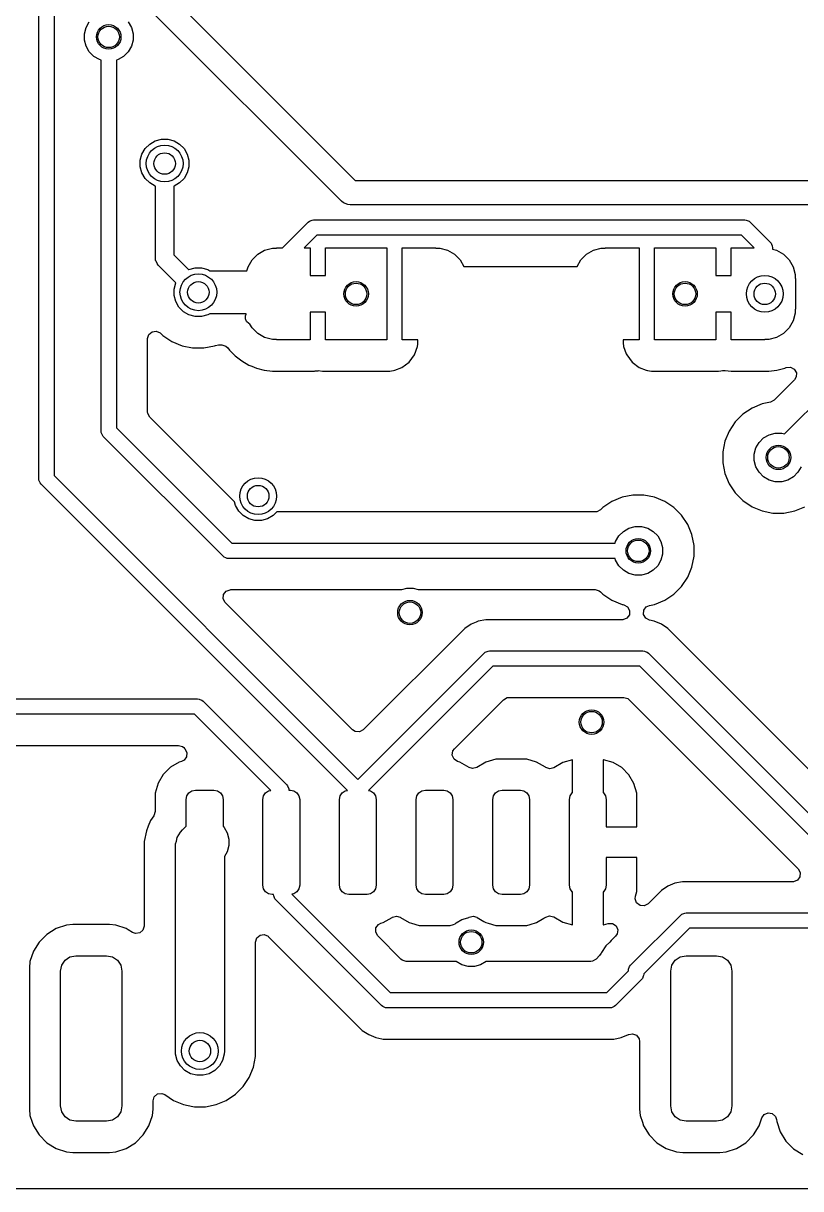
# Model space of a CAD drawing. Header units: inches. Extents: x -2.18 to 1.8, y 0.44 to 2.81.
# Drawn here: x 0.225 to 0.724, y 0.435 to 1.184 of the extents above; entities that cross this region are included whole.
import ezdxf

# ---------------------------------------------------------------- set-up
doc = ezdxf.new("R2010")
doc.units = ezdxf.units.IN
doc.header["$MEASUREMENT"] = 0
doc.layers.add('BLACK', color=250, linetype='CONTINUOUS')

msp = doc.modelspace()

# ---------------------------------------------------------------- linework, layer by layer
at = {"layer": 'BLACK', "linetype": 'CONTINUOUS'}
for p, q in [((0.23508, 0.8913), (0.23508, 1.30536)), ((0.24492, 1.3074), (0.24492, 0.89334)), ((0.31624, 1.20489), (0.43826, 1.08287)), ((0.42943, 1.06943), (0.30511, 1.19376)), ((0.26545, 1.18103), (0.26751, 1.18459)), ((0.29249, 1.18459), (0.29455, 1.18103)), ((0.26439, 1.17706), (0.26545, 1.18103)), ((0.26439, 1.17294), (0.26439, 1.17706)), ((0.29455, 1.18103), (0.29561, 1.17706)), ((0.29561, 1.17706), (0.29561, 1.17294)), ((0.26545, 1.16897), (0.26439, 1.17294)), ((0.26751, 1.16541), (0.26545, 1.16897)), ((0.29455, 1.16897), (0.29249, 1.16541)), ((0.29561, 1.17294), (0.29455, 1.16897)), ((0.27041, 1.16251), (0.26751, 1.16541)), ((0.27397, 1.16045), (0.27041, 1.16251)), ((0.27508, 1.16015), (0.27397, 1.16045)), ((0.27508, 0.92193), (0.27508, 1.16015)), ((0.28603, 1.16045), (0.28492, 1.16015)), ((0.28492, 1.16015), (0.28492, 0.92397)), ((0.28959, 1.16251), (0.28603, 1.16045)), ((0.29249, 1.16541), (0.28959, 1.16251)), ((0.30632, 1.10619), (0.30988, 1.10825)), ((0.30988, 1.10825), (0.31385, 1.10931)), ((0.31385, 1.10931), (0.31796, 1.10931)), ((0.31796, 1.10931), (0.32193, 1.10825)), ((0.32193, 1.10825), (0.32549, 1.10619)), ((0.30136, 1.09973), (0.30341, 1.10329)), ((0.30341, 1.10329), (0.30632, 1.10619)), ((0.32549, 1.10619), (0.3284, 1.10329)), ((0.3284, 1.10329), (0.33045, 1.09973)), ((0.30029, 1.09576), (0.30136, 1.09973)), ((0.30029, 1.09165), (0.30029, 1.09576)), ((0.33045, 1.09973), (0.33152, 1.09576)), ((0.33152, 1.09576), (0.33152, 1.09165)), ((0.30136, 1.08767), (0.30029, 1.09165)), ((0.30341, 1.08411), (0.30136, 1.08767)), ((0.33045, 1.08767), (0.3284, 1.08411)), ((0.33152, 1.09165), (0.33045, 1.08767)), ((0.30632, 1.08121), (0.30341, 1.08411)), ((0.30988, 1.07915), (0.30632, 1.08121)), ((0.31, 1.07912), (0.30988, 1.07915)), ((0.31, 1.03268), (0.31, 1.07912)), ((0.32193, 1.07915), (0.32181, 1.07912)), ((0.32181, 1.07912), (0.32181, 1.03512)), ((0.32549, 1.08121), (0.32193, 1.07915)), ((0.3284, 1.08411), (0.32549, 1.08121)), ((0.43826, 1.08287), (0.7473, 1.08287)), ((0.43063, 1.06845), (0.42943, 1.06943)), ((0.43346, 1.06728), (0.43063, 1.06845)), ((0.435, 1.06713), (0.43346, 1.06728)), ((0.7473, 1.06713), (0.435, 1.06713)), ((0.39158, 1.03953), (0.40806, 1.056)), ((0.40806, 1.056), (0.4088, 1.05661)), ((0.4088, 1.05661), (0.41058, 1.05735)), ((0.41058, 1.05735), (0.41154, 1.05744)), ((0.41154, 1.05744), (0.68839, 1.05744)), ((0.68839, 1.05744), (0.68935, 1.05735)), ((0.68935, 1.05735), (0.68935, 1.05735)), ((0.68935, 1.05735), (0.68987, 1.05713)), ((0.68987, 1.05713), (0.69112, 1.05661)), ((0.69112, 1.05661), (0.69112, 1.05661)), ((0.69112, 1.05661), (0.69187, 1.056)), ((0.69187, 1.056), (0.70466, 1.0432)), ((0.41357, 1.0476), (0.4055, 1.03953)), ((0.68635, 1.0476), (0.41357, 1.0476)), ((0.69442, 1.03953), (0.68635, 1.0476)), ((0.70466, 1.0432), (0.70527, 1.04246)), ((0.70527, 1.04246), (0.70527, 1.04246)), ((0.70527, 1.04246), (0.7055, 1.04191)), ((0.7055, 1.04191), (0.70598, 1.04074)), ((0.70598, 1.04074), (0.70601, 1.04068)), ((0.70601, 1.04068), (0.7061, 1.03972)), ((0.32181, 1.03512), (0.33142, 1.02551)), ((0.37202, 1.03183), (0.37565, 1.03546)), ((0.37565, 1.03546), (0.3801, 1.03803)), ((0.3801, 1.03803), (0.38507, 1.03936)), ((0.38507, 1.03936), (0.38764, 1.03936)), ((0.38764, 1.03936), (0.38764, 1.03953)), ((0.38764, 1.03953), (0.39158, 1.03953)), ((0.4055, 1.03953), (0.40929, 1.03953)), ((0.40929, 1.03953), (0.40929, 1.02181)), ((0.41913, 1.02181), (0.41913, 1.03953)), ((0.41913, 1.03953), (0.4585, 1.03953)), ((0.4585, 1.03953), (0.4585, 0.98047)), ((0.46835, 0.98047), (0.46835, 1.03953)), ((0.46835, 1.03953), (0.49, 1.03953)), ((0.49, 1.03953), (0.49, 1.03936)), ((0.49, 1.03936), (0.49257, 1.03936)), ((0.49257, 1.03936), (0.49753, 1.03803)), ((0.49753, 1.03803), (0.50198, 1.03546)), ((0.50198, 1.03546), (0.50562, 1.03183)), ((0.5832, 1.03183), (0.58684, 1.03546)), ((0.58684, 1.03546), (0.59129, 1.03803)), ((0.59129, 1.03803), (0.59625, 1.03936)), ((0.59625, 1.03936), (0.59882, 1.03936)), ((0.59882, 1.03936), (0.59882, 1.03953)), ((0.59882, 1.03953), (0.62047, 1.03953)), ((0.62047, 1.03953), (0.62047, 0.98047)), ((0.63031, 0.98047), (0.63031, 1.03953)), ((0.63031, 1.03953), (0.66969, 1.03953)), ((0.66969, 1.03953), (0.66969, 1.02181)), ((0.67953, 1.02181), (0.67953, 1.03953)), ((0.67953, 1.03953), (0.69442, 1.03953)), ((0.7061, 1.03972), (0.7061, 1.03873)), ((0.7061, 1.03873), (0.70871, 1.03803)), ((0.70871, 1.03803), (0.71316, 1.03546)), ((0.71316, 1.03546), (0.7168, 1.03183)), ((0.31011, 1.03153), (0.31, 1.03268)), ((0.31037, 1.0309), (0.31011, 1.03153)), ((0.311, 1.0294), (0.31037, 1.0309)), ((0.31173, 1.0285), (0.311, 1.0294)), ((0.32307, 1.01716), (0.31173, 1.0285)), ((0.33142, 1.02551), (0.33153, 1.02557)), ((0.33153, 1.02557), (0.3355, 1.02664)), ((0.3355, 1.02664), (0.33961, 1.02664)), ((0.33961, 1.02664), (0.34359, 1.02557)), ((0.34359, 1.02557), (0.34492, 1.0248)), ((0.36876, 1.0248), (0.36945, 1.02738)), ((0.36945, 1.02738), (0.37202, 1.03183)), ((0.50562, 1.03183), (0.50807, 1.02758)), ((0.50807, 1.02758), (0.58075, 1.02758)), ((0.58075, 1.02758), (0.5832, 1.03183)), ((0.7168, 1.03183), (0.71937, 1.02738)), ((0.71937, 1.02738), (0.7207, 1.02241)), ((0.34492, 1.0248), (0.36876, 1.0248)), ((0.40929, 1.02181), (0.41913, 1.02181)), ((0.66969, 1.02181), (0.67953, 1.02181)), ((0.7207, 1.02241), (0.7207, 1.01984)), ((0.7207, 1.01984), (0.72087, 1.01984)), ((0.72087, 1.01984), (0.72087, 1.00016)), ((0.32195, 1.01308), (0.32301, 1.01705)), ((0.32195, 1.00897), (0.32195, 1.01308)), ((0.32301, 1.01705), (0.32307, 1.01716)), ((0.32301, 1.005), (0.32195, 1.00897)), ((0.32507, 1.00144), (0.32301, 1.005)), ((0.32797, 0.99853), (0.32507, 1.00144)), ((0.33153, 0.99647), (0.32797, 0.99853)), ((0.3355, 0.99541), (0.33153, 0.99647)), ((0.33961, 0.99541), (0.3355, 0.99541)), ((0.34359, 0.99647), (0.33961, 0.99541)), ((0.34492, 0.99724), (0.34359, 0.99647)), ((0.36821, 0.99724), (0.34492, 0.99724)), ((0.36781, 0.99596), (0.36826, 0.99705)), ((0.36781, 0.99404), (0.36781, 0.99596)), ((0.36826, 0.99705), (0.36821, 0.99724)), ((0.41913, 0.99819), (0.40929, 0.99819)), ((0.40929, 0.99819), (0.40929, 0.98047)), ((0.41913, 0.98047), (0.41913, 0.99819)), ((0.67953, 0.99819), (0.66969, 0.99819)), ((0.66969, 0.99819), (0.66969, 0.98047)), ((0.67953, 0.98047), (0.67953, 0.99819)), ((0.7207, 0.99759), (0.71937, 0.99262)), ((0.72087, 1.00016), (0.7207, 1.00016)), ((0.7207, 1.00016), (0.7207, 0.99759)), ((0.36855, 0.99227), (0.36781, 0.99404)), ((0.3699, 0.99091), (0.36855, 0.99227)), ((0.37061, 0.99062), (0.3699, 0.99091)), ((0.37202, 0.98817), (0.37061, 0.99062)), ((0.37565, 0.98454), (0.37202, 0.98817)), ((0.7168, 0.98817), (0.71316, 0.98454)), ((0.71937, 0.99262), (0.7168, 0.98817)), ((0.30494, 0.98127), (0.30572, 0.98391)), ((0.30494, 0.93428), (0.30494, 0.98127)), ((0.30572, 0.98391), (0.30779, 0.98571)), ((0.30779, 0.98571), (0.31052, 0.9861)), ((0.31052, 0.9861), (0.31302, 0.98496)), ((0.31302, 0.98496), (0.31327, 0.98472)), ((0.31327, 0.98472), (0.31476, 0.98324)), ((0.31476, 0.98324), (0.31476, 0.98324)), ((0.31476, 0.98324), (0.32062, 0.97933)), ((0.3801, 0.98197), (0.37565, 0.98454)), ((0.38507, 0.98064), (0.3801, 0.98197)), ((0.38764, 0.98064), (0.38507, 0.98064)), ((0.38764, 0.98047), (0.38764, 0.98064)), ((0.40929, 0.98047), (0.38764, 0.98047)), ((0.4585, 0.98047), (0.41913, 0.98047)), ((0.47852, 0.98047), (0.46835, 0.98047)), ((0.47852, 0.97856), (0.47852, 0.98047)), ((0.62047, 0.98047), (0.6103, 0.98047)), ((0.6103, 0.98047), (0.6103, 0.97856)), ((0.66969, 0.98047), (0.63031, 0.98047)), ((0.70118, 0.98047), (0.67953, 0.98047)), ((0.70375, 0.98064), (0.70118, 0.98064)), ((0.70118, 0.98064), (0.70118, 0.98047)), ((0.70871, 0.98197), (0.70375, 0.98064)), ((0.71316, 0.98454), (0.70871, 0.98197)), ((0.32062, 0.97933), (0.32062, 0.97933)), ((0.32062, 0.97933), (0.32062, 0.97933)), ((0.32062, 0.97933), (0.32713, 0.97663)), ((0.32713, 0.97663), (0.33374, 0.97531)), ((0.33374, 0.97531), (0.33404, 0.97526)), ((0.33404, 0.97526), (0.33404, 0.97526)), ((0.33404, 0.97526), (0.33404, 0.97526)), ((0.33404, 0.97526), (0.34108, 0.97526)), ((0.34108, 0.97526), (0.34799, 0.97663)), ((0.34108, 0.97526), (0.34108, 0.97526)), ((0.34799, 0.97663), (0.34853, 0.97685)), ((0.34853, 0.97685), (0.3504, 0.97722)), ((0.3504, 0.97722), (0.35254, 0.97722)), ((0.35254, 0.97722), (0.35518, 0.97645)), ((0.35518, 0.97645), (0.35641, 0.97531)), ((0.35641, 0.97531), (0.35759, 0.97378)), ((0.35759, 0.97378), (0.35759, 0.97378)), ((0.35759, 0.97378), (0.35759, 0.97378)), ((0.35759, 0.97378), (0.36126, 0.97011)), ((0.47626, 0.97078), (0.47827, 0.97617)), ((0.47827, 0.97617), (0.47844, 0.97778)), ((0.47844, 0.97778), (0.47852, 0.97856)), ((0.47852, 0.97856), (0.47852, 0.97856)), ((0.6103, 0.97856), (0.61055, 0.97617)), ((0.61055, 0.97617), (0.61055, 0.97617)), ((0.61055, 0.97617), (0.61228, 0.97155)), ((0.36126, 0.97011), (0.36126, 0.97011)), ((0.36126, 0.97011), (0.36544, 0.9669)), ((0.36544, 0.9669), (0.36544, 0.9669)), ((0.36544, 0.9669), (0.36544, 0.9669)), ((0.36544, 0.9669), (0.36544, 0.9669)), ((0.36544, 0.9669), (0.36993, 0.96431)), ((0.4682, 0.96272), (0.47281, 0.96617)), ((0.47281, 0.96617), (0.47626, 0.97078)), ((0.61228, 0.97155), (0.61256, 0.97078)), ((0.61256, 0.97078), (0.61601, 0.96617)), ((0.61601, 0.96617), (0.62062, 0.96272)), ((0.36993, 0.96431), (0.36993, 0.96431)), ((0.36993, 0.96431), (0.37191, 0.96349)), ((0.37191, 0.96349), (0.37481, 0.96229)), ((0.37481, 0.96229), (0.37981, 0.96094)), ((0.37981, 0.96094), (0.38505, 0.96026)), ((0.38505, 0.96026), (0.38505, 0.96026)), ((0.38505, 0.96026), (0.40929, 0.96026)), ((0.40929, 0.96026), (0.41217, 0.96046)), ((0.41217, 0.96046), (0.41258, 0.96058)), ((0.41258, 0.96058), (0.41452, 0.96064)), ((0.41452, 0.96064), (0.41453, 0.96074)), ((0.41453, 0.96074), (0.41722, 0.96045)), ((0.41722, 0.96045), (0.41722, 0.96045)), ((0.41722, 0.96045), (0.46042, 0.96045)), ((0.46042, 0.96045), (0.46148, 0.96057)), ((0.46042, 0.96045), (0.46042, 0.96045)), ((0.46148, 0.96057), (0.4628, 0.96071)), ((0.4628, 0.96071), (0.46281, 0.96071)), ((0.46281, 0.96071), (0.46361, 0.96101)), ((0.46361, 0.96101), (0.4682, 0.96272)), ((0.62062, 0.96272), (0.62516, 0.96103)), ((0.62516, 0.96103), (0.62601, 0.96071)), ((0.62601, 0.96071), (0.62602, 0.96071)), ((0.62602, 0.96071), (0.62709, 0.96059)), ((0.62709, 0.96059), (0.6284, 0.96045)), ((0.6284, 0.96045), (0.6284, 0.96045)), ((0.6284, 0.96045), (0.6716, 0.96045)), ((0.6716, 0.96045), (0.67309, 0.96061)), ((0.6716, 0.96045), (0.6716, 0.96045)), ((0.67309, 0.96061), (0.67398, 0.96071)), ((0.67398, 0.96071), (0.67398, 0.96071)), ((0.67398, 0.96071), (0.67399, 0.96071)), ((0.67399, 0.96071), (0.67429, 0.96074)), ((0.67399, 0.96071), (0.67399, 0.96071)), ((0.67429, 0.96072), (0.67581, 0.96079)), ((0.67429, 0.96074), (0.67429, 0.96072)), ((0.67581, 0.96079), (0.67953, 0.96026)), ((0.67953, 0.96026), (0.67953, 0.96026)), ((0.67953, 0.96026), (0.70377, 0.96026)), ((0.70377, 0.96026), (0.70901, 0.96094)), ((0.70377, 0.96026), (0.70377, 0.96026)), ((0.70901, 0.96094), (0.71401, 0.96229)), ((0.71397, 0.9201), (0.75291, 0.95905)), ((0.71401, 0.96229), (0.71494, 0.96267)), ((0.71494, 0.96267), (0.71768, 0.96297)), ((0.71768, 0.96297), (0.72014, 0.96173)), ((0.72014, 0.96173), (0.72154, 0.95937)), ((0.72154, 0.95937), (0.72144, 0.95662)), ((0.72026, 0.95471), (0.70733, 0.94178)), ((0.72144, 0.95662), (0.72026, 0.95471)), ((0.69306, 0.9367), (0.6872, 0.93278)), ((0.69957, 0.93939), (0.69306, 0.9367)), ((0.69306, 0.9367), (0.69306, 0.9367)), ((0.70483, 0.94044), (0.69957, 0.93939)), ((0.69957, 0.93939), (0.69957, 0.93939)), ((0.70491, 0.94046), (0.70483, 0.94044)), ((0.70733, 0.94178), (0.70491, 0.94046)), ((0.30505, 0.93324), (0.30494, 0.93428)), ((0.30637, 0.93083), (0.30505, 0.93324)), ((0.36077, 0.87643), (0.30637, 0.93083)), ((0.6872, 0.93278), (0.68222, 0.9278)), ((0.6872, 0.93278), (0.6872, 0.93278)), ((0.27517, 0.92097), (0.27508, 0.92193)), ((0.27591, 0.9192), (0.27517, 0.92097)), ((0.28492, 0.92397), (0.35897, 0.84992)), ((0.6783, 0.92194), (0.67561, 0.91543)), ((0.68222, 0.9278), (0.6783, 0.92194)), ((0.6783, 0.92194), (0.6783, 0.92194)), ((0.68222, 0.9278), (0.68222, 0.9278)), ((0.70397, 0.91955), (0.70794, 0.92061)), ((0.70794, 0.92061), (0.71206, 0.92061)), ((0.71206, 0.92061), (0.71397, 0.9201)), ((0.27591, 0.91919), (0.27591, 0.9192)), ((0.27652, 0.91845), (0.27591, 0.91919)), ((0.35345, 0.84152), (0.27652, 0.91845)), ((0.67561, 0.91543), (0.67423, 0.90852)), ((0.67561, 0.91543), (0.67561, 0.91543)), ((0.69545, 0.91103), (0.69751, 0.91459)), ((0.69751, 0.91459), (0.70041, 0.91749)), ((0.70041, 0.91749), (0.70397, 0.91955)), ((0.67423, 0.90852), (0.67423, 0.90148)), ((0.69439, 0.90706), (0.69545, 0.91103)), ((0.69439, 0.90294), (0.69439, 0.90706)), ((0.67423, 0.90148), (0.67561, 0.89457)), ((0.69545, 0.89897), (0.69439, 0.90294)), ((0.69751, 0.89541), (0.69545, 0.89897)), ((0.72455, 0.89897), (0.72249, 0.89541)), ((0.23517, 0.89034), (0.23508, 0.8913)), ((0.24492, 0.89334), (0.44, 0.69826)), ((0.67561, 0.89457), (0.67561, 0.89457)), ((0.67561, 0.89457), (0.6783, 0.88806)), ((0.70041, 0.89251), (0.69751, 0.89541)), ((0.70397, 0.89045), (0.70041, 0.89251)), ((0.71959, 0.89251), (0.71603, 0.89045)), ((0.72249, 0.89541), (0.71959, 0.89251)), ((0.23591, 0.88857), (0.23517, 0.89034)), ((0.23591, 0.88856), (0.23591, 0.88857)), ((0.23652, 0.88782), (0.23591, 0.88856)), ((0.43322, 0.69112), (0.23652, 0.88782)), ((0.6783, 0.88806), (0.6783, 0.88806)), ((0.6783, 0.88806), (0.68222, 0.8822)), ((0.70794, 0.88939), (0.70397, 0.89045)), ((0.71206, 0.88939), (0.70794, 0.88939)), ((0.71603, 0.89045), (0.71206, 0.88939)), ((0.3614, 0.87409), (0.36077, 0.87643)), ((0.60306, 0.8767), (0.5972, 0.87278)), ((0.60957, 0.87939), (0.60306, 0.8767)), ((0.60306, 0.8767), (0.60306, 0.8767)), ((0.61648, 0.88077), (0.60957, 0.87939)), ((0.60957, 0.87939), (0.60957, 0.87939)), ((0.62352, 0.88077), (0.61648, 0.88077)), ((0.61648, 0.88077), (0.61648, 0.88077)), ((0.63043, 0.87939), (0.62352, 0.88077)), ((0.62352, 0.88077), (0.62352, 0.88077)), ((0.63694, 0.8767), (0.63043, 0.87939)), ((0.63043, 0.87939), (0.63043, 0.87939)), ((0.6428, 0.87278), (0.63694, 0.8767)), ((0.63694, 0.8767), (0.63694, 0.8767)), ((0.68222, 0.8822), (0.68222, 0.8822)), ((0.68222, 0.8822), (0.6872, 0.87722)), ((0.6872, 0.87722), (0.6872, 0.87722)), ((0.6872, 0.87722), (0.69306, 0.8733)), ((0.36345, 0.87053), (0.3614, 0.87409)), ((0.36636, 0.86762), (0.36345, 0.87053)), ((0.38785, 0.86994), (0.38553, 0.86762)), ((0.59234, 0.86994), (0.38785, 0.86994)), ((0.59337, 0.87005), (0.59234, 0.86994)), ((0.59579, 0.87137), (0.59337, 0.87005)), ((0.5972, 0.87278), (0.59579, 0.87137)), ((0.5972, 0.87278), (0.5972, 0.87278)), ((0.64778, 0.8678), (0.6428, 0.87278)), ((0.6428, 0.87278), (0.6428, 0.87278)), ((0.69306, 0.8733), (0.69306, 0.8733)), ((0.69306, 0.8733), (0.69306, 0.8733)), ((0.69306, 0.8733), (0.69957, 0.87061)), ((0.69957, 0.87061), (0.70648, 0.86923)), ((0.70648, 0.86923), (0.70648, 0.86923)), ((0.70648, 0.86923), (0.70648, 0.86923)), ((0.70648, 0.86923), (0.71352, 0.86923)), ((0.71352, 0.86923), (0.72043, 0.87061)), ((0.71352, 0.86923), (0.71352, 0.86923)), ((0.72043, 0.87061), (0.72694, 0.8733)), ((0.36992, 0.86557), (0.36636, 0.86762)), ((0.37389, 0.8645), (0.36992, 0.86557)), ((0.378, 0.8645), (0.37389, 0.8645)), ((0.38197, 0.86557), (0.378, 0.8645)), ((0.38553, 0.86762), (0.38197, 0.86557)), ((0.61397, 0.85955), (0.61794, 0.86061)), ((0.61794, 0.86061), (0.62206, 0.86061)), ((0.62206, 0.86061), (0.62603, 0.85955)), ((0.6517, 0.86194), (0.64778, 0.8678)), ((0.64778, 0.8678), (0.64778, 0.8678)), ((0.65439, 0.85543), (0.6517, 0.86194)), ((0.6517, 0.86194), (0.6517, 0.86194)), ((0.6517, 0.86194), (0.6517, 0.86194)), ((0.60545, 0.85103), (0.60751, 0.85459)), ((0.60751, 0.85459), (0.61041, 0.85749)), ((0.61041, 0.85749), (0.61397, 0.85955)), ((0.62603, 0.85955), (0.62959, 0.85749)), ((0.62959, 0.85749), (0.63249, 0.85459)), ((0.63249, 0.85459), (0.63455, 0.85103)), ((0.65577, 0.84852), (0.65439, 0.85543)), ((0.35897, 0.84992), (0.60515, 0.84992)), ((0.60515, 0.84992), (0.60545, 0.85103)), ((0.63455, 0.85103), (0.63561, 0.84706)), ((0.63561, 0.84706), (0.63561, 0.84294)), ((0.65577, 0.84148), (0.65577, 0.84852)), ((0.35419, 0.84091), (0.35345, 0.84152)), ((0.35419, 0.84091), (0.35419, 0.84091)), ((0.35523, 0.84048), (0.35419, 0.84091)), ((0.35597, 0.84017), (0.35523, 0.84048)), ((0.35693, 0.84008), (0.35597, 0.84017)), ((0.35597, 0.84017), (0.35597, 0.84017)), ((0.60515, 0.84008), (0.35693, 0.84008)), ((0.60545, 0.83897), (0.60515, 0.84008)), ((0.60751, 0.83541), (0.60545, 0.83897)), ((0.63455, 0.83897), (0.63249, 0.83541)), ((0.63561, 0.84294), (0.63455, 0.83897)), ((0.65439, 0.83457), (0.65577, 0.84148)), ((0.61041, 0.83251), (0.60751, 0.83541)), ((0.61397, 0.83045), (0.61041, 0.83251)), ((0.62959, 0.83251), (0.62603, 0.83045)), ((0.63249, 0.83541), (0.62959, 0.83251)), ((0.6517, 0.82806), (0.65439, 0.83457)), ((0.61794, 0.82939), (0.61397, 0.83045)), ((0.62206, 0.82939), (0.61794, 0.82939)), ((0.62603, 0.83045), (0.62206, 0.82939)), ((0.64778, 0.8222), (0.6517, 0.82806)), ((0.35353, 0.81414), (0.35372, 0.81688)), ((0.35372, 0.81688), (0.35537, 0.81909)), ((0.35537, 0.81909), (0.35795, 0.82005)), ((0.35795, 0.82005), (0.3583, 0.82006)), ((0.3583, 0.82006), (0.46809, 0.82006)), ((0.46809, 0.82006), (0.47133, 0.82093)), ((0.47133, 0.82093), (0.47544, 0.82093)), ((0.47544, 0.82093), (0.47869, 0.82006)), ((0.47869, 0.82006), (0.59234, 0.82006)), ((0.59234, 0.82006), (0.59497, 0.81928)), ((0.59497, 0.81928), (0.59579, 0.81863)), ((0.59579, 0.81863), (0.5972, 0.81722)), ((0.5972, 0.81722), (0.5972, 0.81722)), ((0.5972, 0.81722), (0.60306, 0.8133)), ((0.63694, 0.8133), (0.6428, 0.81722)), ((0.6428, 0.81722), (0.64778, 0.8222)), ((0.35485, 0.81173), (0.35353, 0.81414)), ((0.43655, 0.73002), (0.35485, 0.81173)), ((0.60306, 0.8133), (0.60306, 0.8133)), ((0.60306, 0.8133), (0.60306, 0.8133)), ((0.60306, 0.8133), (0.60957, 0.81061)), ((0.60957, 0.81061), (0.61009, 0.8105)), ((0.61009, 0.8105), (0.61062, 0.8104)), ((0.61062, 0.8104), (0.61305, 0.80912)), ((0.61305, 0.80912), (0.61441, 0.80673)), ((0.62353, 0.8068), (0.62514, 0.80903)), ((0.62514, 0.80903), (0.62718, 0.80996)), ((0.62718, 0.80996), (0.62821, 0.81017)), ((0.62821, 0.81017), (0.63043, 0.81061)), ((0.63043, 0.81061), (0.63694, 0.8133)), ((0.52203, 0.80073), (0.51721, 0.79977)), ((0.60966, 0.80073), (0.52203, 0.80073)), ((0.6101, 0.80075), (0.60966, 0.80073)), ((0.61266, 0.80175), (0.6101, 0.80075)), ((0.61427, 0.80399), (0.61266, 0.80175)), ((0.61441, 0.80673), (0.61427, 0.80399)), ((0.62338, 0.80405), (0.62353, 0.8068)), ((0.62474, 0.80166), (0.62338, 0.80405)), ((0.62718, 0.80038), (0.62474, 0.80166)), ((0.50859, 0.79516), (0.44345, 0.73002)), ((0.51267, 0.79789), (0.50859, 0.79516)), ((0.50859, 0.79516), (0.50859, 0.79516)), ((0.51592, 0.79923), (0.51267, 0.79789)), ((0.51267, 0.79789), (0.51267, 0.79789)), ((0.51721, 0.79977), (0.51592, 0.79923)), ((0.51721, 0.79977), (0.51721, 0.79977)), ((0.63027, 0.79977), (0.62718, 0.80038)), ((0.63481, 0.79789), (0.63027, 0.79977)), ((0.63027, 0.79977), (0.63027, 0.79977)), ((0.63889, 0.79516), (0.63481, 0.79789)), ((0.63481, 0.79789), (0.63481, 0.79789)), ((0.77884, 0.65522), (0.63889, 0.79516)), ((0.63889, 0.79516), (0.63889, 0.79516)), ((0.44, 0.69826), (0.52101, 0.77927)), ((0.52101, 0.77927), (0.52175, 0.77988)), ((0.52175, 0.77988), (0.52353, 0.78061)), ((0.52353, 0.78061), (0.52449, 0.78071)), ((0.52353, 0.78061), (0.52353, 0.78061)), ((0.52449, 0.78071), (0.62299, 0.78071)), ((0.62299, 0.78071), (0.62395, 0.78061)), ((0.62395, 0.78061), (0.62395, 0.78061)), ((0.62395, 0.78061), (0.62445, 0.78041)), ((0.62445, 0.78041), (0.62573, 0.77988)), ((0.62573, 0.77988), (0.62573, 0.77988)), ((0.62573, 0.77988), (0.62647, 0.77927)), ((0.62647, 0.77927), (0.83468, 0.57106)), ((0.52653, 0.77087), (0.44678, 0.69112)), ((0.62095, 0.77087), (0.52653, 0.77087)), ((0.82916, 0.56266), (0.62095, 0.77087)), ((0.0727, 0.74992), (0.33709, 0.74992)), ((0.33709, 0.74992), (0.33805, 0.74983)), ((0.33805, 0.74983), (0.33805, 0.74983)), ((0.33805, 0.74983), (0.33857, 0.74961)), ((0.33857, 0.74961), (0.33982, 0.74909)), ((0.33982, 0.74909), (0.33982, 0.74909)), ((0.33982, 0.74909), (0.34057, 0.74848)), ((0.34057, 0.74848), (0.39427, 0.69478)), ((0.50192, 0.71795), (0.53339, 0.74942)), ((0.53339, 0.74942), (0.5358, 0.75073)), ((0.5358, 0.75073), (0.53684, 0.75085)), ((0.53684, 0.75085), (0.61064, 0.75085)), ((0.61064, 0.75085), (0.61328, 0.75007)), ((0.61328, 0.75007), (0.61409, 0.74942)), ((0.61409, 0.74942), (0.72266, 0.64085)), ((0.33505, 0.74008), (0.07066, 0.74008)), ((0.384, 0.69112), (0.33505, 0.74008)), ((0.43829, 0.7289), (0.43655, 0.73002)), ((0.44104, 0.7287), (0.43829, 0.7289)), ((0.44345, 0.73002), (0.44104, 0.7287)), ((0.11104, 0.72006), (0.32473, 0.72006)), ((0.32473, 0.72006), (0.32737, 0.71928)), ((0.32737, 0.71928), (0.32819, 0.71863)), ((0.32819, 0.71863), (0.32887, 0.71795)), ((0.32999, 0.71279), (0.32834, 0.71059)), ((0.32887, 0.71795), (0.33019, 0.71553)), ((0.33019, 0.71553), (0.32999, 0.71279)), ((0.50054, 0.71379), (0.50093, 0.71651)), ((0.50169, 0.71129), (0.50054, 0.71379)), ((0.50093, 0.71651), (0.50192, 0.71795)), ((0.50401, 0.70981), (0.50169, 0.71129)), ((0.52843, 0.7112), (0.52214, 0.70938)), ((0.5299, 0.71132), (0.52843, 0.7112)), ((0.52843, 0.7112), (0.52843, 0.7112)), ((0.54695, 0.71132), (0.5299, 0.71132)), ((0.5299, 0.71132), (0.5299, 0.71132)), ((0.54842, 0.7112), (0.54695, 0.71132)), ((0.54695, 0.71132), (0.54695, 0.71132)), ((0.55471, 0.70938), (0.54842, 0.7112)), ((0.54842, 0.7112), (0.54842, 0.7112)), ((0.31965, 0.70604), (0.31502, 0.70141)), ((0.32529, 0.70938), (0.31965, 0.70604)), ((0.31965, 0.70604), (0.31965, 0.70604)), ((0.32678, 0.70981), (0.32529, 0.70938)), ((0.32529, 0.70938), (0.32529, 0.70938)), ((0.32834, 0.71059), (0.32678, 0.70981)), ((0.5055, 0.70938), (0.50401, 0.70981)), ((0.51133, 0.70592), (0.5055, 0.70938)), ((0.5055, 0.70938), (0.5055, 0.70938)), ((0.51364, 0.70525), (0.51133, 0.70592)), ((0.5163, 0.70592), (0.51364, 0.70525)), ((0.52214, 0.70938), (0.5163, 0.70592)), ((0.52214, 0.70938), (0.52214, 0.70938)), ((0.56035, 0.70604), (0.55471, 0.70938)), ((0.55471, 0.70938), (0.55471, 0.70938)), ((0.56053, 0.7059), (0.56035, 0.70604)), ((0.56314, 0.70503), (0.56053, 0.7059)), ((0.56581, 0.70571), (0.56314, 0.70503)), ((0.57149, 0.70907), (0.56581, 0.70571)), ((0.5777, 0.71087), (0.57149, 0.70907)), ((0.57149, 0.70907), (0.57149, 0.70907)), ((0.5778, 0.71088), (0.5777, 0.71087)), ((0.5778, 0.68973), (0.5778, 0.71088)), ((0.59758, 0.71087), (0.59748, 0.71088)), ((0.59748, 0.71088), (0.59748, 0.68973)), ((0.60379, 0.70907), (0.59758, 0.71087)), ((0.59758, 0.71087), (0.59758, 0.71087)), ((0.60935, 0.70578), (0.60379, 0.70907)), ((0.60379, 0.70907), (0.60379, 0.70907)), ((0.60935, 0.70577), (0.60935, 0.70578)), ((0.61392, 0.7012), (0.60935, 0.70577)), ((0.31502, 0.70141), (0.31169, 0.69577)), ((0.31502, 0.70141), (0.31502, 0.70141)), ((0.61722, 0.69564), (0.61392, 0.7012)), ((0.61392, 0.7012), (0.61392, 0.7012)), ((0.30986, 0.68948), (0.30974, 0.68801)), ((0.31169, 0.69577), (0.30986, 0.68948)), ((0.30986, 0.68948), (0.30986, 0.68948)), ((0.31169, 0.69577), (0.31169, 0.69577)), ((0.33021, 0.68765), (0.33149, 0.68957)), ((0.33149, 0.68957), (0.33341, 0.69085)), ((0.33341, 0.69085), (0.33567, 0.6913)), ((0.33567, 0.6913), (0.34748, 0.6913)), ((0.34748, 0.6913), (0.34974, 0.69085)), ((0.34974, 0.69085), (0.35166, 0.68957)), ((0.35166, 0.68957), (0.35294, 0.68765)), ((0.37943, 0.68765), (0.38071, 0.68957)), ((0.38071, 0.68957), (0.38262, 0.69085)), ((0.38262, 0.69085), (0.384, 0.69112)), ((0.39427, 0.69478), (0.39488, 0.69403)), ((0.39488, 0.69403), (0.39561, 0.69226)), ((0.39561, 0.69226), (0.39571, 0.6913)), ((0.39571, 0.6913), (0.39669, 0.6913)), ((0.39669, 0.6913), (0.39895, 0.69085)), ((0.39895, 0.69085), (0.40087, 0.68957)), ((0.40087, 0.68957), (0.40215, 0.68765)), ((0.42864, 0.68765), (0.42992, 0.68957)), ((0.42992, 0.68957), (0.43183, 0.69085)), ((0.43183, 0.69085), (0.43322, 0.69112)), ((0.44678, 0.69112), (0.44817, 0.69085)), ((0.44817, 0.69085), (0.45008, 0.68957)), ((0.45008, 0.68957), (0.45136, 0.68765)), ((0.47785, 0.68765), (0.47913, 0.68957)), ((0.47913, 0.68957), (0.48105, 0.69085)), ((0.48105, 0.69085), (0.48331, 0.6913)), ((0.48331, 0.6913), (0.49512, 0.6913)), ((0.49512, 0.6913), (0.49738, 0.69085)), ((0.49738, 0.69085), (0.49929, 0.68957)), ((0.49929, 0.68957), (0.50057, 0.68765)), ((0.52706, 0.68765), (0.52834, 0.68957)), ((0.52834, 0.68957), (0.53026, 0.69085)), ((0.53026, 0.69085), (0.53252, 0.6913)), ((0.53252, 0.6913), (0.54433, 0.6913)), ((0.54433, 0.6913), (0.54659, 0.69085)), ((0.54659, 0.69085), (0.54851, 0.68957)), ((0.54851, 0.68957), (0.54979, 0.68765)), ((0.57628, 0.68765), (0.57756, 0.68957)), ((0.57756, 0.68957), (0.5778, 0.68973)), ((0.59748, 0.68973), (0.59772, 0.68957)), ((0.59772, 0.68957), (0.599, 0.68765)), ((0.61902, 0.68943), (0.61722, 0.69564)), ((0.61722, 0.69564), (0.61722, 0.69564)), ((0.61913, 0.68798), (0.61902, 0.68943)), ((0.61902, 0.68943), (0.61902, 0.68943)), ((0.30974, 0.68801), (0.30974, 0.67756)), ((0.32976, 0.68539), (0.33021, 0.68765)), ((0.32976, 0.66829), (0.32976, 0.68539)), ((0.35294, 0.68765), (0.35339, 0.68539)), ((0.35339, 0.68539), (0.35339, 0.6681)), ((0.37898, 0.68539), (0.37943, 0.68765)), ((0.37898, 0.63028), (0.37898, 0.68539)), ((0.40215, 0.68765), (0.4026, 0.68539)), ((0.4026, 0.68539), (0.4026, 0.63028)), ((0.42819, 0.68539), (0.42864, 0.68765)), ((0.42819, 0.63028), (0.42819, 0.68539)), ((0.45136, 0.68765), (0.45181, 0.68539)), ((0.45181, 0.68539), (0.45181, 0.63028)), ((0.4774, 0.68539), (0.47785, 0.68765)), ((0.4774, 0.63028), (0.4774, 0.68539)), ((0.50057, 0.68765), (0.50102, 0.68539)), ((0.50102, 0.68539), (0.50102, 0.63028)), ((0.52661, 0.68539), (0.52706, 0.68765)), ((0.52661, 0.63028), (0.52661, 0.68539)), ((0.54979, 0.68765), (0.55024, 0.68539)), ((0.55024, 0.68539), (0.55024, 0.63028)), ((0.57583, 0.68539), (0.57628, 0.68765)), ((0.57583, 0.63028), (0.57583, 0.68539)), ((0.599, 0.68765), (0.59945, 0.68539)), ((0.59945, 0.68539), (0.59945, 0.66768)), ((0.61913, 0.66768), (0.61913, 0.68798)), ((0.61913, 0.68798), (0.61913, 0.68798)), ((0.30892, 0.67485), (0.30685, 0.67175)), ((0.30897, 0.67492), (0.30892, 0.67485)), ((0.30974, 0.67756), (0.30897, 0.67492)), ((0.30541, 0.66827), (0.30415, 0.66524)), ((0.30685, 0.67175), (0.30541, 0.66827)), ((0.30685, 0.67175), (0.30685, 0.67175)), ((0.32741, 0.66594), (0.32976, 0.66829)), ((0.35339, 0.6681), (0.35407, 0.66742)), ((0.35407, 0.66742), (0.35612, 0.66386)), ((0.59945, 0.66768), (0.61913, 0.66768)), ((0.30415, 0.66524), (0.30278, 0.65833)), ((0.30415, 0.66524), (0.30415, 0.66524)), ((0.32293, 0.65686), (0.32341, 0.65867)), ((0.32341, 0.65867), (0.32399, 0.66083)), ((0.32399, 0.66083), (0.32605, 0.66439)), ((0.32605, 0.66439), (0.32741, 0.66594)), ((0.35612, 0.66386), (0.35719, 0.65989)), ((0.35719, 0.65989), (0.35719, 0.65578)), ((0.30278, 0.65833), (0.30278, 0.60407)), ((0.3228, 0.6548), (0.32293, 0.65686)), ((0.3228, 0.52382), (0.3228, 0.6548)), ((0.35612, 0.65181), (0.35429, 0.64863)), ((0.35719, 0.65578), (0.35612, 0.65181)), ((0.35429, 0.64863), (0.35429, 0.52382)), ((0.61913, 0.64799), (0.59945, 0.64799)), ((0.59945, 0.64799), (0.59945, 0.63028)), ((0.61913, 0.62769), (0.61913, 0.64799)), ((0.72266, 0.64085), (0.72398, 0.63844)), ((0.72398, 0.63844), (0.72378, 0.63569)), ((0.37943, 0.62802), (0.37898, 0.63028)), ((0.4026, 0.63028), (0.40215, 0.62802)), ((0.42864, 0.62802), (0.42819, 0.63028)), ((0.45181, 0.63028), (0.45136, 0.62802)), ((0.47785, 0.62802), (0.4774, 0.63028)), ((0.50102, 0.63028), (0.50057, 0.62802)), ((0.52706, 0.62802), (0.52661, 0.63028)), ((0.55024, 0.63028), (0.54979, 0.62802)), ((0.57628, 0.62802), (0.57583, 0.63028)), ((0.59945, 0.63028), (0.599, 0.62802)), ((0.63895, 0.62968), (0.63486, 0.62695)), ((0.64348, 0.63156), (0.63895, 0.62968)), ((0.63895, 0.62968), (0.63895, 0.62968)), ((0.64349, 0.63156), (0.64348, 0.63156)), ((0.6483, 0.63252), (0.64349, 0.63156)), ((0.71921, 0.63252), (0.6483, 0.63252)), ((0.71955, 0.63253), (0.71921, 0.63252)), ((0.72213, 0.63349), (0.71955, 0.63253)), ((0.72378, 0.63569), (0.72213, 0.63349)), ((0.38071, 0.6261), (0.37943, 0.62802)), ((0.38262, 0.62482), (0.38071, 0.6261)), ((0.38488, 0.62437), (0.38262, 0.62482)), ((0.38587, 0.62437), (0.38488, 0.62437)), ((0.38596, 0.62341), (0.38587, 0.62437)), ((0.3867, 0.62164), (0.38596, 0.62341)), ((0.38731, 0.62089), (0.3867, 0.62164)), ((0.3867, 0.62164), (0.3867, 0.62164)), ((0.39895, 0.62482), (0.39757, 0.62455)), ((0.39757, 0.62455), (0.46074, 0.56138)), ((0.40087, 0.6261), (0.39895, 0.62482)), ((0.40215, 0.62802), (0.40087, 0.6261)), ((0.42992, 0.6261), (0.42864, 0.62802)), ((0.43183, 0.62482), (0.42992, 0.6261)), ((0.43409, 0.62437), (0.43183, 0.62482)), ((0.44591, 0.62437), (0.43409, 0.62437)), ((0.44817, 0.62482), (0.44591, 0.62437)), ((0.45008, 0.6261), (0.44817, 0.62482)), ((0.45136, 0.62802), (0.45008, 0.6261)), ((0.47913, 0.6261), (0.47785, 0.62802)), ((0.48105, 0.62482), (0.47913, 0.6261)), ((0.48331, 0.62437), (0.48105, 0.62482)), ((0.49512, 0.62437), (0.48331, 0.62437)), ((0.49738, 0.62482), (0.49512, 0.62437)), ((0.49929, 0.6261), (0.49738, 0.62482)), ((0.50057, 0.62802), (0.49929, 0.6261)), ((0.52834, 0.6261), (0.52706, 0.62802)), ((0.53026, 0.62482), (0.52834, 0.6261)), ((0.53252, 0.62437), (0.53026, 0.62482)), ((0.54433, 0.62437), (0.53252, 0.62437)), ((0.54659, 0.62482), (0.54433, 0.62437)), ((0.54851, 0.6261), (0.54659, 0.62482)), ((0.54979, 0.62802), (0.54851, 0.6261)), ((0.57756, 0.6261), (0.57628, 0.62802)), ((0.5778, 0.62594), (0.57756, 0.6261)), ((0.5778, 0.60479), (0.5778, 0.62594)), ((0.59772, 0.6261), (0.59748, 0.62594)), ((0.59748, 0.62594), (0.59748, 0.60479)), ((0.599, 0.62802), (0.59772, 0.6261)), ((0.61795, 0.62146), (0.61813, 0.62317)), ((0.61891, 0.61888), (0.61795, 0.62146)), ((0.61813, 0.62317), (0.61902, 0.62624)), ((0.61902, 0.62624), (0.61913, 0.62769)), ((0.61902, 0.62624), (0.61902, 0.62624)), ((0.61913, 0.62769), (0.61913, 0.62769)), ((0.63486, 0.62695), (0.62627, 0.61835)), ((0.63486, 0.62695), (0.63486, 0.62695)), ((0.45522, 0.55298), (0.38731, 0.62089)), ((0.62111, 0.61723), (0.61891, 0.61888)), ((0.62385, 0.61704), (0.62111, 0.61723)), ((0.62627, 0.61835), (0.62385, 0.61704)), ((0.4548, 0.60586), (0.45628, 0.60629)), ((0.45628, 0.60629), (0.46192, 0.60963)), ((0.46192, 0.60963), (0.46212, 0.60975)), ((0.46192, 0.60963), (0.46192, 0.60963)), ((0.46212, 0.60975), (0.46479, 0.61042)), ((0.46479, 0.61042), (0.46709, 0.60975)), ((0.46709, 0.60975), (0.46729, 0.60963)), ((0.46729, 0.60963), (0.46729, 0.60963)), ((0.46729, 0.60963), (0.47293, 0.60629)), ((0.47293, 0.60629), (0.47441, 0.60586)), ((0.50236, 0.60538), (0.50317, 0.60619)), ((0.50317, 0.60619), (0.50673, 0.60825)), ((0.50673, 0.60825), (0.51052, 0.60927)), ((0.51052, 0.60927), (0.51113, 0.60963)), ((0.51113, 0.60963), (0.51133, 0.60975)), ((0.51113, 0.60963), (0.51113, 0.60963)), ((0.51133, 0.60975), (0.514, 0.61042)), ((0.514, 0.61042), (0.5163, 0.60975)), ((0.5163, 0.60975), (0.5165, 0.60963)), ((0.5165, 0.60963), (0.5165, 0.60963)), ((0.5165, 0.60963), (0.52093, 0.60701)), ((0.52093, 0.60701), (0.5222, 0.60628)), ((0.5222, 0.60628), (0.52363, 0.60586)), ((0.55059, 0.6051), (0.55471, 0.60629)), ((0.55471, 0.60629), (0.55943, 0.60909)), ((0.55943, 0.60909), (0.56061, 0.60978)), ((0.56061, 0.60978), (0.56064, 0.60974)), ((0.56064, 0.60974), (0.56289, 0.61062)), ((0.56289, 0.61062), (0.56559, 0.61008)), ((0.56559, 0.61008), (0.56581, 0.60996)), ((0.56581, 0.60996), (0.57149, 0.6066)), ((0.57149, 0.6066), (0.5777, 0.6048)), ((0.61506, 0.57884), (0.64728, 0.61105)), ((0.64728, 0.61105), (0.64803, 0.61167)), ((0.64803, 0.61167), (0.64928, 0.61219)), ((0.64803, 0.61167), (0.64803, 0.61167)), ((0.64928, 0.61219), (0.6498, 0.6124)), ((0.6498, 0.6124), (0.65076, 0.6125)), ((0.6498, 0.6124), (0.6498, 0.6124)), ((0.65076, 0.6125), (0.75385, 0.6125)), ((0.24025, 0.59874), (0.23531, 0.59381)), ((0.24619, 0.60241), (0.24025, 0.59874)), ((0.25282, 0.6046), (0.24619, 0.60241)), ((0.24619, 0.60241), (0.24619, 0.60241)), ((0.25691, 0.60502), (0.25282, 0.6046)), ((0.28057, 0.60502), (0.25691, 0.60502)), ((0.25691, 0.60502), (0.25691, 0.60502)), ((0.28466, 0.6046), (0.28057, 0.60502)), ((0.29129, 0.60241), (0.28466, 0.6046)), ((0.29246, 0.60168), (0.29129, 0.60241)), ((0.29129, 0.60241), (0.29129, 0.60241)), ((0.29533, 0.59991), (0.29246, 0.60168)), ((0.2972, 0.59924), (0.29533, 0.59991)), ((0.29992, 0.59963), (0.2972, 0.59924)), ((0.302, 0.60143), (0.29992, 0.59963)), ((0.30278, 0.60407), (0.302, 0.60143)), ((0.45139, 0.60014), (0.45159, 0.60288)), ((0.45271, 0.59772), (0.45139, 0.60014)), ((0.45159, 0.60288), (0.45323, 0.60508)), ((0.45323, 0.60508), (0.4548, 0.60586)), ((0.47441, 0.60586), (0.47922, 0.60447)), ((0.47922, 0.60447), (0.47922, 0.60447)), ((0.47922, 0.60447), (0.47922, 0.60447)), ((0.47922, 0.60447), (0.48069, 0.60435)), ((0.48069, 0.60435), (0.48069, 0.60435)), ((0.48069, 0.60435), (0.49774, 0.60435)), ((0.49774, 0.60435), (0.49921, 0.60447)), ((0.49774, 0.60435), (0.49774, 0.60435)), ((0.49921, 0.60447), (0.50138, 0.6051)), ((0.49921, 0.60447), (0.49921, 0.60447)), ((0.49921, 0.60447), (0.49921, 0.60447)), ((0.50138, 0.6051), (0.50236, 0.60538)), ((0.52363, 0.60586), (0.52843, 0.60447)), ((0.52843, 0.60447), (0.52843, 0.60447)), ((0.52843, 0.60447), (0.52843, 0.60447)), ((0.52843, 0.60447), (0.5299, 0.60435)), ((0.5299, 0.60435), (0.5299, 0.60435)), ((0.5299, 0.60435), (0.54695, 0.60435)), ((0.54695, 0.60435), (0.54842, 0.60447)), ((0.54695, 0.60435), (0.54695, 0.60435)), ((0.54842, 0.60447), (0.55059, 0.6051)), ((0.54842, 0.60447), (0.54842, 0.60447)), ((0.54842, 0.60447), (0.54842, 0.60447)), ((0.5777, 0.6048), (0.5777, 0.6048)), ((0.5777, 0.6048), (0.5778, 0.60479)), ((0.5778, 0.60479), (0.5778, 0.60479)), ((0.59748, 0.60479), (0.59758, 0.6048)), ((0.59748, 0.60479), (0.59748, 0.60479)), ((0.59758, 0.6048), (0.60065, 0.60569)), ((0.59758, 0.6048), (0.59758, 0.6048)), ((0.60065, 0.60569), (0.6034, 0.60568)), ((0.6034, 0.60568), (0.60571, 0.60419)), ((0.60645, 0.59896), (0.60547, 0.59755)), ((0.60571, 0.60419), (0.60685, 0.60168)), ((0.60685, 0.60168), (0.60645, 0.59896)), ((0.6528, 0.60265), (0.62346, 0.57332)), ((0.75181, 0.60265), (0.6528, 0.60265)), ((0.23531, 0.59381), (0.23165, 0.58786)), ((0.37431, 0.59379), (0.37509, 0.59643)), ((0.37431, 0.52734), (0.37431, 0.59379)), ((0.37509, 0.59643), (0.37716, 0.59823)), ((0.37716, 0.59823), (0.37989, 0.59862)), ((0.37989, 0.59862), (0.38239, 0.59748)), ((0.38239, 0.59748), (0.38264, 0.59724)), ((0.38264, 0.59724), (0.4428, 0.53708)), ((0.4676, 0.58283), (0.45271, 0.59772)), ((0.59917, 0.59126), (0.59644, 0.58717)), ((0.60172, 0.59381), (0.59917, 0.59126)), ((0.59917, 0.59126), (0.59917, 0.59126)), ((0.60264, 0.59473), (0.60172, 0.59381)), ((0.60547, 0.59755), (0.60264, 0.59473)), ((0.23165, 0.58786), (0.22945, 0.58124)), ((0.23165, 0.58786), (0.23165, 0.58786)), ((0.25194, 0.58212), (0.25513, 0.58425)), ((0.25513, 0.58425), (0.2589, 0.585)), ((0.2589, 0.585), (0.27858, 0.585)), ((0.27858, 0.585), (0.28235, 0.58425)), ((0.28235, 0.58425), (0.28554, 0.58212)), ((0.59517, 0.58508), (0.59292, 0.58283)), ((0.59623, 0.58666), (0.59517, 0.58508)), ((0.59644, 0.58717), (0.59623, 0.58666)), ((0.64367, 0.58212), (0.64686, 0.58425)), ((0.64686, 0.58425), (0.65063, 0.585)), ((0.65063, 0.585), (0.67031, 0.585)), ((0.67031, 0.585), (0.67408, 0.58425)), ((0.67408, 0.58425), (0.67727, 0.58212)), ((0.22945, 0.58124), (0.22904, 0.57715)), ((0.22904, 0.57715), (0.22904, 0.48655)), ((0.24906, 0.57516), (0.2498, 0.57892)), ((0.2498, 0.57892), (0.25194, 0.58212)), ((0.28554, 0.58212), (0.28768, 0.57892)), ((0.28768, 0.57892), (0.28843, 0.57516)), ((0.46841, 0.58217), (0.4676, 0.58283)), ((0.47105, 0.5814), (0.46841, 0.58217)), ((0.50298, 0.5814), (0.47105, 0.5814)), ((0.50317, 0.58121), (0.50298, 0.5814)), ((0.50673, 0.57915), (0.50317, 0.58121)), ((0.5107, 0.57809), (0.50673, 0.57915)), ((0.51481, 0.57809), (0.5107, 0.57809)), ((0.51878, 0.57915), (0.51481, 0.57809)), ((0.52234, 0.58121), (0.51878, 0.57915)), ((0.52253, 0.5814), (0.52234, 0.58121)), ((0.58947, 0.5814), (0.52253, 0.5814)), ((0.59051, 0.58151), (0.58947, 0.5814)), ((0.59292, 0.58283), (0.59051, 0.58151)), ((0.61362, 0.57536), (0.61372, 0.57632)), ((0.61372, 0.57632), (0.61445, 0.57809)), ((0.61445, 0.57809), (0.61506, 0.57884)), ((0.61445, 0.57809), (0.61445, 0.57809)), ((0.64079, 0.57516), (0.64154, 0.57892)), ((0.64154, 0.57892), (0.64367, 0.58212)), ((0.67727, 0.58212), (0.67941, 0.57892)), ((0.67941, 0.57892), (0.68016, 0.57516)), ((0.24906, 0.48854), (0.24906, 0.57516)), ((0.28843, 0.57516), (0.28843, 0.48854)), ((0.59978, 0.56138), (0.61362, 0.57522)), ((0.62202, 0.5697), (0.6053, 0.55298)), ((0.61362, 0.57522), (0.61362, 0.57536)), ((0.62264, 0.57044), (0.62202, 0.5697)), ((0.62323, 0.57188), (0.62264, 0.57044)), ((0.62264, 0.57044), (0.62264, 0.57044)), ((0.62337, 0.57222), (0.62323, 0.57188)), ((0.62346, 0.57318), (0.62337, 0.57222)), ((0.62337, 0.57222), (0.62337, 0.57222)), ((0.62346, 0.57332), (0.62346, 0.57318)), ((0.64079, 0.48854), (0.64079, 0.57516)), ((0.68016, 0.57516), (0.68016, 0.48854)), ((0.46074, 0.56138), (0.59978, 0.56138)), ((0.45597, 0.55236), (0.45522, 0.55298)), ((0.45774, 0.55163), (0.45597, 0.55236)), ((0.4587, 0.55154), (0.45774, 0.55163)), ((0.45774, 0.55163), (0.45774, 0.55163)), ((0.60182, 0.55154), (0.4587, 0.55154)), ((0.60278, 0.55163), (0.60182, 0.55154)), ((0.6033, 0.55185), (0.60278, 0.55163)), ((0.60278, 0.55163), (0.60278, 0.55163)), ((0.60456, 0.55236), (0.6033, 0.55185)), ((0.6053, 0.55298), (0.60456, 0.55237)), ((0.60456, 0.55237), (0.60456, 0.55236)), ((0.4428, 0.53708), (0.4428, 0.53708)), ((0.4428, 0.53708), (0.44689, 0.53435)), ((0.44689, 0.53435), (0.44689, 0.53435)), ((0.44689, 0.53435), (0.44689, 0.53435)), ((0.44689, 0.53435), (0.45143, 0.53247)), ((0.45143, 0.53247), (0.45539, 0.53169)), ((0.45539, 0.53169), (0.45624, 0.53152)), ((0.45624, 0.53152), (0.45624, 0.53152)), ((0.45624, 0.53152), (0.45624, 0.53152)), ((0.45624, 0.53152), (0.60428, 0.53152)), ((0.60428, 0.53152), (0.6091, 0.53247)), ((0.60428, 0.53152), (0.60428, 0.53152)), ((0.6091, 0.53247), (0.61364, 0.53435)), ((0.61364, 0.53435), (0.61386, 0.53445)), ((0.61364, 0.53435), (0.61364, 0.53435)), ((0.61386, 0.53445), (0.61388, 0.53439)), ((0.61388, 0.53439), (0.61628, 0.53489)), ((0.61628, 0.53489), (0.61885, 0.5339)), ((0.61885, 0.5339), (0.62047, 0.53169)), ((0.62047, 0.53169), (0.62077, 0.53002)), ((0.37431, 0.5203), (0.37431, 0.52734)), ((0.62077, 0.53002), (0.62077, 0.48655)), ((0.32293, 0.52176), (0.3228, 0.52382)), ((0.32399, 0.51779), (0.32293, 0.52176)), ((0.32605, 0.51423), (0.32399, 0.51779)), ((0.35309, 0.51779), (0.35104, 0.51423)), ((0.35416, 0.52176), (0.35309, 0.51779)), ((0.35429, 0.52382), (0.35416, 0.52176)), ((0.37294, 0.51339), (0.37431, 0.5203)), ((0.32896, 0.51133), (0.32605, 0.51423)), ((0.33252, 0.50927), (0.32896, 0.51133)), ((0.33649, 0.50821), (0.33252, 0.50927)), ((0.34457, 0.50927), (0.3406, 0.50821)), ((0.34813, 0.51133), (0.34457, 0.50927)), ((0.35104, 0.51423), (0.34813, 0.51133)), ((0.37024, 0.50688), (0.37294, 0.51339)), ((0.3406, 0.50821), (0.33649, 0.50821)), ((0.36633, 0.50102), (0.37024, 0.50688)), ((0.30844, 0.49178), (0.30922, 0.49442)), ((0.30922, 0.49442), (0.3113, 0.49622)), ((0.3113, 0.49622), (0.31402, 0.49661)), ((0.31402, 0.49661), (0.31604, 0.49584)), ((0.31604, 0.49584), (0.3216, 0.49212)), ((0.35549, 0.49212), (0.36134, 0.49604)), ((0.36134, 0.49604), (0.36633, 0.50102)), ((0.22904, 0.48655), (0.22904, 0.48655)), ((0.22904, 0.48655), (0.22945, 0.48246)), ((0.2498, 0.48478), (0.24906, 0.48854)), ((0.28843, 0.48854), (0.28768, 0.48478)), ((0.30803, 0.48246), (0.30844, 0.48655)), ((0.30844, 0.48655), (0.30844, 0.49178)), ((0.3216, 0.49212), (0.3216, 0.49212)), ((0.3216, 0.49212), (0.3216, 0.49212)), ((0.3216, 0.49212), (0.32811, 0.48943)), ((0.32811, 0.48943), (0.33402, 0.48825)), ((0.33402, 0.48825), (0.33502, 0.48805)), ((0.33502, 0.48805), (0.33502, 0.48805)), ((0.33502, 0.48805), (0.33502, 0.48805)), ((0.33502, 0.48805), (0.34207, 0.48805)), ((0.34207, 0.48805), (0.34898, 0.48943)), ((0.34207, 0.48805), (0.34207, 0.48805)), ((0.34898, 0.48943), (0.35549, 0.49212)), ((0.62077, 0.48655), (0.62077, 0.48655)), ((0.62077, 0.48655), (0.62119, 0.48246)), ((0.64154, 0.48478), (0.64079, 0.48854)), ((0.68016, 0.48854), (0.67941, 0.48478)), ((0.22945, 0.48246), (0.23091, 0.47806)), ((0.25194, 0.48158), (0.2498, 0.48478)), ((0.25513, 0.47945), (0.25194, 0.48158)), ((0.2589, 0.4787), (0.25513, 0.47945)), ((0.28235, 0.47945), (0.27858, 0.4787)), ((0.28554, 0.48158), (0.28235, 0.47945)), ((0.28768, 0.48478), (0.28554, 0.48158)), ((0.30583, 0.47584), (0.30803, 0.48246)), ((0.62119, 0.48246), (0.62264, 0.47806)), ((0.64367, 0.48158), (0.64154, 0.48478)), ((0.64686, 0.47945), (0.64367, 0.48158)), ((0.65063, 0.4787), (0.64686, 0.47945)), ((0.67408, 0.47945), (0.67031, 0.4787)), ((0.67727, 0.48158), (0.67408, 0.47945)), ((0.67941, 0.48478), (0.67727, 0.48158)), ((0.69756, 0.47584), (0.69922, 0.48084)), ((0.69922, 0.48084), (0.70079, 0.4831)), ((0.70079, 0.4831), (0.70333, 0.48415)), ((0.70333, 0.48415), (0.70603, 0.48367)), ((0.70603, 0.48367), (0.70805, 0.4818)), ((0.70805, 0.4818), (0.70871, 0.4798)), ((0.70871, 0.4798), (0.70885, 0.47846)), ((0.23091, 0.47806), (0.23165, 0.47584)), ((0.23165, 0.47584), (0.23531, 0.4699)), ((0.27858, 0.4787), (0.2589, 0.4787)), ((0.30217, 0.4699), (0.30583, 0.47584)), ((0.62264, 0.47806), (0.62338, 0.47584)), ((0.62338, 0.47584), (0.62705, 0.4699)), ((0.67031, 0.4787), (0.65063, 0.4787)), ((0.6939, 0.4699), (0.69756, 0.47584)), ((0.70885, 0.47846), (0.71104, 0.47184)), ((0.71104, 0.47184), (0.71104, 0.47184)), ((0.71104, 0.47184), (0.71471, 0.4659)), ((0.23531, 0.4699), (0.24025, 0.46496)), ((0.24025, 0.46496), (0.24619, 0.46129)), ((0.29129, 0.46129), (0.29723, 0.46496)), ((0.29723, 0.46496), (0.30217, 0.4699)), ((0.62705, 0.4699), (0.63198, 0.46496)), ((0.63198, 0.46496), (0.63792, 0.46129)), ((0.68302, 0.46129), (0.68896, 0.46496)), ((0.68896, 0.46496), (0.6939, 0.4699)), ((0.71471, 0.4659), (0.71964, 0.46096)), ((0.24619, 0.46129), (0.25282, 0.4591)), ((0.25282, 0.4591), (0.25691, 0.45868)), ((0.25691, 0.45868), (0.28057, 0.45868)), ((0.28057, 0.45868), (0.28466, 0.4591)), ((0.28466, 0.4591), (0.29129, 0.46129)), ((0.63792, 0.46129), (0.64455, 0.4591)), ((0.64455, 0.4591), (0.64864, 0.45868)), ((0.64864, 0.45868), (0.6723, 0.45868)), ((0.6723, 0.45868), (0.67639, 0.4591)), ((0.67639, 0.4591), (0.68302, 0.46129)), ((0.71964, 0.46096), (0.72559, 0.45729)), ((1.7947, 0.43541), (-2.1747, 0.43541))]:
    msp.add_line(p, q, dxfattribs=at)
at = {"layer": 'BLACK'}
for centre, radius in [((0.28, 1.175), 0.00787), ((0.31591, 1.0937), 0.01181), ((0.33756, 1.01102), 0.01181), ((0.43882, 1.01), 0.00787), ((0.65, 1.01), 0.00787), ((0.70118, 1.01), 0.01181), ((0.71, 0.905), 0.00787), ((0.37594, 0.88012), 0.01181), ((0.62, 0.845), 0.00787), ((0.47339, 0.80531), 0.00787), ((0.59, 0.735), 0.00787), ((0.51276, 0.5937), 0.00787), ((0.33854, 0.52382), 0.01181)]:
    msp.add_circle(centre, radius, dxfattribs=at)
at = {"layer": 'WHITE'}
for centre in [(0.28, 1.175), (0.31591, 1.0937), (0.33756, 1.01102), (0.43882, 1.01), (0.65, 1.01), (0.70118, 1.01), (0.71, 0.905), (0.37594, 0.88012), (0.62, 0.845), (0.47339, 0.80531), (0.59, 0.735), (0.51276, 0.5937), (0.33854, 0.52382)]:
    msp.add_circle(centre, 0.00689, dxfattribs=at)

doc.saveas('drawing.dxf')
